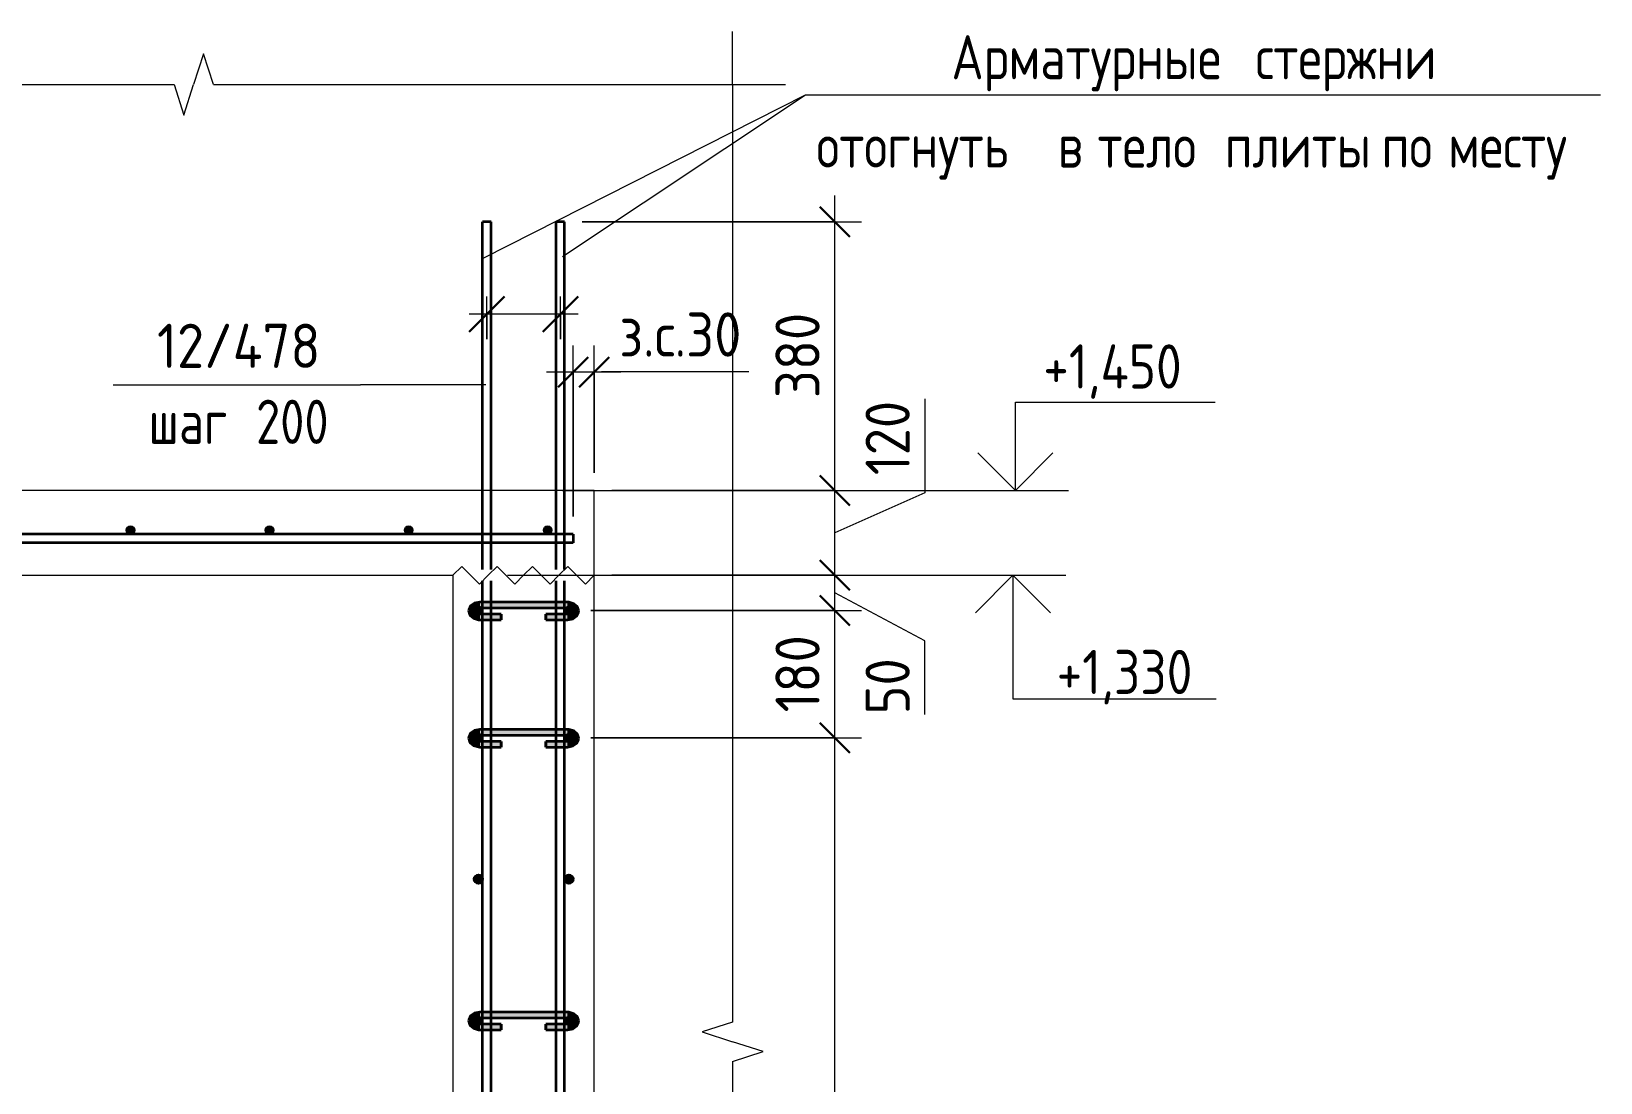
# Model space of a CAD drawing. Header units: millimetres. Extents: x 67134 to 121466, y -4758 to 13821.
# Drawn here: x 105986 to 108206, y 612 to 2099 of the extents above; entities that cross this region are included whole.
import ezdxf

# ---------------------------------------------------------------- set-up
doc = ezdxf.new("R2010")
doc.units = ezdxf.units.MM
for name, color, linetype, lineweight in [('AA_Dim', 7, 'Continuous', 9), ('AA_Dim-25', 7, 'Continuous', 9), ('AA_Oformlenie', 7, 'Continuous', 9), ('AA_Vinoska', 7, 'Continuous', 9), ('AA_Visotnaya otmetka', 7, 'Continuous', 9), ('AF_Perekritie_Опалубка', 253, 'Continuous', 20), ('AF_Stena_Опалубка', 253, 'Continuous', 20), ('KR_Armatura', 7, 'Continuous', 20), ('KR_Armatura_Tonkie', 7, 'Continuous', 20)]:
    doc.layers.add(name, color=color, linetype=linetype, lineweight=lineweight)
doc.styles.add('GOST Common_1', font='GOST Common.ttf', dxfattribs={"width": 0.85, "height": 62.5})
doc.styles.add('ISOCPEUR_6', font='isocpeur.ttf', dxfattribs={"width": 0.85, "height": 62.5})
doc.styles.add('ISOCPEUR_7', font='isocpeur.ttf', dxfattribs={"width": 0.9, "height": 62.5})
doc.styles.add('ISOCPEUR_8', font='isocpeur.ttf', dxfattribs={"width": 0.8, "height": 62.5})
doc.dimstyles.new('00_Точн_3_знака__прозр__2', dxfattribs={"dimscale": 304.8, "dimtxt": 62.248823, "dimasz": 0.139436, "dimexe": 0.123031, "dimexo": 0.082021, "dimgap": 0.008202, "dimtad": 1, "dimdec": 3, "dimrnd": 0.001, "dimdsep": 46, "dimtxsty": 'ISOCPEUR_7', "dimblk1": 'OBLIQUE', "dimblk2": 'OBLIQUE', "dimsah": 1, "dimcen": 0.09, "dimdle": 0.123031, "dimazin": 0, "dimtfac": 1, "dimtdec": 4, "dimtix": 1, "dimtmove": 1, "dimatfit": 3, "dimfxl": 1, "dimtvp": 1, "dimtolj": 1, "dimtzin": 0, "dimlwd": 18, "dimlwe": 18, "dimarcsym": 2})
doc.dimstyles.new('00_Точн_3_знака__прозр__3', dxfattribs={"dimscale": 304.8, "dimtxt": 62.248823, "dimasz": 0.139436, "dimexe": 0.123031, "dimexo": 0.082021, "dimgap": 0.008202, "dimtad": 1, "dimdec": 3, "dimrnd": 0.001, "dimdsep": 46, "dimtxsty": 'ISOCPEUR_7', "dimblk1": 'OBLIQUE', "dimblk2": 'OBLIQUE', "dimsah": 1, "dimcen": 0.09, "dimdle": 0.123031, "dimazin": 0, "dimtfac": 1, "dimtdec": 4, "dimtix": 1, "dimtmove": 0, "dimatfit": 3, "dimfxl": 1, "dimtvp": 1, "dimtolj": 1, "dimtzin": 0, "dimlwd": 18, "dimlwe": 18, "dimarcsym": 2})
doc.dimstyles.new('10_Раскладка_арматуры_с_засечками', dxfattribs={"dimscale": 304.8, "dimtxt": 0.18, "dimasz": 0.164042, "dimexe": 0.082021, "dimexo": 0, "dimgap": 0, "dimtad": 1, "dimdec": 3, "dimrnd": 0.001, "dimdsep": 46, "dimtxsty": 'ISOCPEUR_8', "dimblk1": 'OBLIQUE', "dimblk2": 'OBLIQUE', "dimsah": 1, "dimcen": 0.09, "dimdle": 0.082021, "dimazin": 0, "dimtfac": 1, "dimtdec": 4, "dimtix": 1, "dimtmove": 0, "dimatfit": 3, "dimfxl": 1, "dimtvp": 1, "dimtolj": 1, "dimtzin": 0, "dimlwd": 18, "dimlwe": 18, "dimarcsym": 2})

# ---------------------------------------------------------------- blocks, each defined once
blk = doc.blocks.new('261_Шпилька массив _НесАрм_РабПлоск_ - 8 А240-4166559-1-1 Армирование')
at = {"layer": 'KR_Armatura_Tonkie', "lineweight": 35}
for points in [[(-70926.9, 1268.2), (-70926.9, 1275), (-70933.1, 1276.5), (-70934.7, 1278.9), (-70934.9, 1279.5), (-70933.8, 1282.3), (-70930.9, 1284.4), (-70926.9, 1285.2), (-70926.9, 1292), (-70933, 1291), (-70935.8, 1289.7), (-70939.4, 1286.6), (-70941.7, 1283.8), (-70942.9, 1279.5), (-70941.7, 1275.2), (-70938.2, 1271.5), (-70932.8, 1269), (-70930.8, 1268.7)], [(-70877.7, 1285.2), (-70803.1, 1285.2), (-70803.1, 1292), (-70926.9, 1291.9), (-70926.9, 1285.2), (-70906.2, 1285.2)], [(-70803.1, 1268.2), (-70796.4, 1269.3), (-70791.7, 1271.5), (-70788.3, 1275.2), (-70787.1, 1279.5), (-70788.3, 1283.8), (-70790.7, 1287.4), (-70795.5, 1290.5), (-70803.1, 1291.9), (-70803.1, 1285.2), (-70798.6, 1284.1), (-70796.1, 1282.3), (-70795.1, 1279.3), (-70795.7, 1277.9), (-70797.6, 1276.3), (-70803.1, 1274.9), (-70803.1, 1269)], [(-70926.9, 1284), (-70803.1, 1284.1), (-70803.1, 1285.2), (-70926.9, 1285.2), (-70926.9, 1284.1)], [(-70896.6, 1268.2), (-70896.6, 1275), (-70926.9, 1274.9), (-70926.9, 1268.2), (-70911.1, 1268.2)], [(-70923.1, 1267), (-70896.6, 1267.2), (-70896.6, 1268.2), (-70926.9, 1268.2), (-70926.9, 1267)], [(-70819.1, 1268.2), (-70803.1, 1268.2), (-70803.1, 1275), (-70833.4, 1274.9), (-70833.4, 1268.2), (-70820.7, 1268.2)], [(-70807.1, 1267), (-70803.1, 1267.2), (-70803.1, 1268.2), (-70833.4, 1268.2), (-70833.4, 1267), (-70819.1, 1267)], [(-70926.9, 1088.2), (-70926.9, 1095), (-70933.1, 1096.5), (-70934.7, 1098.9), (-70934.9, 1099.5), (-70933.8, 1102.3), (-70930.9, 1104.4), (-70926.9, 1105.2), (-70926.9, 1112), (-70933, 1111), (-70935.8, 1109.7), (-70939.4, 1106.6), (-70941.7, 1103.8), (-70942.9, 1099.5), (-70941.7, 1095.2), (-70938.2, 1091.5), (-70932.8, 1089), (-70930.8, 1088.7)], [(-70923.1, 1105.2), (-70803.1, 1105.2), (-70803.1, 1112), (-70926.9, 1111.9), (-70926.9, 1105.2), (-70923.2, 1105.2)], [(-70803.1, 1088.2), (-70796.9, 1089.1), (-70791.3, 1092), (-70788.3, 1095.2), (-70787.1, 1099.5), (-70788.3, 1103.8), (-70790.7, 1107.4), (-70795.5, 1110.5), (-70803.1, 1111.9), (-70803.1, 1105.2), (-70799.1, 1104.4), (-70796.1, 1102.3), (-70795.1, 1099.3), (-70795.7, 1097.9), (-70797.6, 1096.3), (-70803.1, 1094.9), (-70803.1, 1089)], [(-70906.2, 1104), (-70803.1, 1104.1), (-70803.1, 1105.2), (-70926.9, 1105.2), (-70926.9, 1104), (-70911.1, 1104)], [(-70926.9, 1088.2), (-70896.6, 1088.2), (-70896.6, 1095), (-70926.9, 1094.9), (-70926.9, 1089)], [(-70923.1, 1087), (-70896.6, 1087.2), (-70896.6, 1088.2), (-70926.9, 1088.2), (-70926.9, 1087)], [(-70803.1, 1088.2), (-70803.1, 1095), (-70833.4, 1094.9), (-70833.4, 1088.2), (-70807.1, 1088.2)], [(-70807.1, 1087), (-70803.1, 1087.2), (-70803.1, 1088.2), (-70833.4, 1088.2), (-70833.4, 1087), (-70819.1, 1087)], [(-70926.9, 688.2), (-70926.9, 695), (-70933.1, 696.5), (-70934.7, 698.9), (-70934.9, 699.5), (-70933.8, 702.3), (-70930.9, 704.4), (-70926.9, 705.2), (-70926.9, 712), (-70933, 711), (-70935.8, 709.7), (-70939.4, 706.6), (-70941.7, 703.8), (-70942.9, 699.5), (-70941.7, 695.2), (-70938.2, 691.5), (-70932.8, 689), (-70930.8, 688.7)], [(-70906.2, 705.2), (-70803.1, 705.2), (-70803.1, 712), (-70926.9, 711.9), (-70926.9, 705.2), (-70911.1, 705.2)], [(-70803.1, 688.2), (-70796.9, 689.1), (-70791.7, 691.5), (-70788.3, 695.2), (-70787.1, 699.5), (-70788.3, 703.8), (-70791.2, 707.8), (-70795.5, 710.5), (-70803.1, 711.9), (-70803.1, 705.2), (-70799.1, 704.4), (-70796.1, 702.3), (-70795.1, 699.3), (-70795.7, 697.9), (-70797.6, 696.3), (-70803.1, 694.9), (-70803.1, 689)], [(-70807.1, 704), (-70803.1, 704.1), (-70803.1, 705.2), (-70926.9, 705.2), (-70926.9, 704), (-70819.1, 704)], [(-70906.2, 688.2), (-70896.6, 688.2), (-70896.6, 695), (-70926.9, 694.9), (-70926.9, 688.2), (-70911.1, 688.2)], [(-70820.7, 688.2), (-70803.1, 688.2), (-70803.1, 695), (-70833.4, 694.9), (-70833.4, 688.2)], [(-70906.2, 687), (-70896.6, 687.2), (-70896.6, 688.2), (-70926.9, 688.2), (-70926.9, 687), (-70911.1, 687)], [(-70807.1, 687), (-70803.1, 687.2), (-70803.1, 688.2), (-70833.4, 688.2), (-70833.4, 687), (-70819.1, 687)]]:
    blk.add_hatch(color=256, dxfattribs=at).paths.add_polyline_path(points)
h = blk.add_hatch(color=256, dxfattribs=at)
h.paths.add_polyline_path([(-70926.9, 1267), (-70926.9, 1268.2), (-70933.6, 1269.3), (-70938.2, 1271.5), (-70938.9, 1271.9), (-70934.4, 1268.7), (-70933, 1268), (-70930.3, 1267.6)])
h.paths.add_polyline_path([(-70934.3, 1281), (-70933.1, 1282.6), (-70926.9, 1284.1), (-70926.9, 1285.2), (-70931.3, 1284.1), (-70933.8, 1282.3)])
h = blk.add_hatch(color=256, dxfattribs=at)
h.paths.add_polyline_path([(-70803.1, 1267), (-70795.5, 1268.5), (-70790.7, 1271.6), (-70788.3, 1275.2), (-70792.2, 1271.3), (-70797.2, 1269), (-70803.1, 1268.2), (-70803.1, 1267.2)])
h.paths.add_polyline_path([(-70795.8, 1281.4), (-70796.1, 1282.3), (-70799.7, 1284.5), (-70803.1, 1285.2), (-70803.1, 1284), (-70802.4, 1283.9), (-70796.1, 1281.5)])
h = blk.add_hatch(color=256, dxfattribs=at)
h.paths.add_polyline_path([(-70926.9, 1087), (-70926.9, 1088.2), (-70933, 1089.1), (-70938.2, 1091.5), (-70938.9, 1091.9), (-70934.4, 1088.7), (-70933, 1088), (-70930.3, 1087.6)])
h.paths.add_polyline_path([(-70934.3, 1101), (-70933, 1102.6), (-70926.9, 1104.1), (-70926.9, 1105.2), (-70930.9, 1104.4), (-70933.8, 1102.3)])
h = blk.add_hatch(color=256, dxfattribs=at)
h.paths.add_polyline_path([(-70803.1, 1087), (-70795.5, 1088.5), (-70790.4, 1092), (-70788.3, 1095.2), (-70791.7, 1091.5), (-70797.2, 1089), (-70803.1, 1088.2), (-70803.1, 1087.2)])
h.paths.add_polyline_path([(-70795.8, 1101.4), (-70796.1, 1102.3), (-70799.7, 1104.5), (-70803.1, 1105.2), (-70803.1, 1104), (-70802.4, 1103.9), (-70796.1, 1101.5)])
h = blk.add_hatch(color=256, dxfattribs=at)
h.paths.add_polyline_path([(-70926.9, 687), (-70926.9, 688.2), (-70933, 689.1), (-70938.2, 691.5), (-70938.9, 691.9), (-70934.4, 688.7), (-70933, 688), (-70930.3, 687.6)])
h.paths.add_polyline_path([(-70934.3, 701), (-70933, 702.6), (-70926.9, 704.1), (-70926.9, 705.2), (-70930.9, 704.4), (-70933.8, 702.3)])
h = blk.add_hatch(color=256, dxfattribs=at)
h.paths.add_polyline_path([(-70803.1, 687), (-70795.5, 688.5), (-70790.7, 691.6), (-70788.3, 695.2), (-70792.2, 691.3), (-70797.2, 689), (-70803.1, 688.2), (-70803.1, 687.2)])
h.paths.add_polyline_path([(-70795.8, 701.4), (-70796.1, 702.3), (-70799.7, 704.5), (-70803.1, 705.2), (-70803.1, 704), (-70802.4, 703.9), (-70796.1, 701.5)])
for p, q in [((-70923.1, 1292), (-70926.9, 1292)), ((-70911.1, 1292), (-70923.1, 1292)), ((-70819.1, 1292), (-70911.1, 1292)), ((-70807.1, 1292), (-70819.1, 1292)), ((-70803.1, 1292), (-70807.1, 1292)), ((-70926.9, 1284), (-70923.1, 1284)), ((-70923.1, 1275), (-70926.9, 1275)), ((-70926.9, 1267), (-70923.1, 1267)), ((-70923.1, 1284), (-70911.1, 1284)), ((-70911.1, 1275), (-70923.1, 1275)), ((-70923.1, 1267), (-70911.1, 1267)), ((-70911.1, 1284), (-70819.1, 1284)), ((-70896.6, 1275), (-70911.1, 1275)), ((-70911.1, 1267), (-70896.6, 1267)), ((-70896.6, 1275), (-70896.6, 1268.2)), ((-70896.6, 1273.8), (-70896.6, 1274.9)), ((-70896.6, 1267.2), (-70896.6, 1273.8)), ((-70896.6, 1268.2), (-70896.6, 1267)), ((-70819.1, 1275), (-70833.4, 1275)), ((-70833.4, 1268.2), (-70833.4, 1275)), ((-70833.4, 1274.9), (-70833.4, 1273.8)), ((-70833.4, 1273.8), (-70833.4, 1267.2)), ((-70833.4, 1267), (-70833.4, 1268.2)), ((-70833.4, 1267), (-70819.1, 1267)), ((-70819.1, 1284), (-70807.1, 1284)), ((-70807.1, 1275), (-70819.1, 1275)), ((-70819.1, 1267), (-70807.1, 1267)), ((-70807.1, 1284), (-70803.1, 1284)), ((-70803.1, 1275), (-70807.1, 1275)), ((-70807.1, 1267), (-70803.1, 1267)), ((-70923.1, 1112), (-70926.9, 1112)), ((-70911.1, 1112), (-70923.1, 1112)), ((-70819.1, 1112), (-70911.1, 1112)), ((-70807.1, 1112), (-70819.1, 1112)), ((-70803.1, 1112), (-70807.1, 1112)), ((-70926.9, 1104), (-70923.1, 1104)), ((-70923.1, 1095), (-70926.9, 1095)), ((-70923.1, 1104), (-70911.1, 1104)), ((-70911.1, 1095), (-70923.1, 1095)), ((-70911.1, 1104), (-70819.1, 1104)), ((-70896.6, 1095), (-70911.1, 1095)), ((-70896.6, 1095), (-70896.6, 1088.2)), ((-70896.6, 1093.8), (-70896.6, 1094.9)), ((-70896.6, 1092.1), (-70896.6, 1093.8)), ((-70896.6, 1087.2), (-70896.6, 1092)), ((-70896.6, 1088.2), (-70896.6, 1087)), ((-70819.1, 1095), (-70833.4, 1095)), ((-70833.4, 1088.2), (-70833.4, 1095)), ((-70833.4, 1094.9), (-70833.4, 1093.8)), ((-70833.4, 1093.8), (-70833.4, 1087.2)), ((-70833.4, 1087), (-70833.4, 1088.2)), ((-70819.1, 1104), (-70807.1, 1104)), ((-70807.1, 1095), (-70819.1, 1095)), ((-70807.1, 1104), (-70803.1, 1104)), ((-70803.1, 1095), (-70807.1, 1095)), ((-70926.9, 1087), (-70923.1, 1087)), ((-70923.1, 1087), (-70911.1, 1087)), ((-70911.1, 1087), (-70896.6, 1087)), ((-70833.4, 1087), (-70819.1, 1087)), ((-70819.1, 1087), (-70807.1, 1087)), ((-70807.1, 1087), (-70803.1, 1087)), ((-70923.1, 712), (-70926.9, 712)), ((-70911.1, 712), (-70923.1, 712)), ((-70819.1, 712), (-70911.1, 712)), ((-70807.1, 712), (-70819.1, 712)), ((-70803.1, 712), (-70807.1, 712)), ((-70926.9, 704), (-70923.1, 704)), ((-70923.1, 695), (-70926.9, 695)), ((-70923.1, 704), (-70911.1, 704)), ((-70911.1, 695), (-70923.1, 695)), ((-70911.1, 704), (-70819.1, 704)), ((-70896.6, 695), (-70911.1, 695)), ((-70896.6, 695), (-70896.6, 688.2)), ((-70896.6, 693.8), (-70896.6, 694.9)), ((-70896.6, 687.2), (-70896.6, 693.8)), ((-70819.1, 695), (-70833.4, 695)), ((-70833.4, 688.2), (-70833.4, 695)), ((-70833.4, 694.9), (-70833.4, 693.8)), ((-70833.4, 693.8), (-70833.4, 687.2)), ((-70819.1, 704), (-70807.1, 704)), ((-70807.1, 695), (-70819.1, 695)), ((-70807.1, 704), (-70803.1, 704)), ((-70803.1, 695), (-70807.1, 695)), ((-70926.9, 687), (-70923.1, 687)), ((-70923.1, 687), (-70911.1, 687)), ((-70911.1, 687), (-70896.6, 687)), ((-70896.6, 688.2), (-70896.6, 687)), ((-70833.4, 687), (-70833.4, 688.2)), ((-70833.4, 687), (-70819.1, 687)), ((-70819.1, 687), (-70807.1, 687)), ((-70807.1, 687), (-70803.1, 687))]:
    blk.add_line(p, q, dxfattribs=at)
at = {"layer": 'KR_Armatura_Tonkie', "lineweight": 35, "flags": 128}
for points in [[(-70926.9, 1292), (-70934.5, 1290.5), (-70940.1, 1286.6), (-70942.8, 1281.1), (-70942.9, 1279.5)], [(-70787.1, 1279.5), (-70788.9, 1285.4), (-70793.9, 1289.8), (-70801.2, 1291.9), (-70803.1, 1292)], [(-70942.9, 1279.5), (-70941, 1273.6), (-70936, 1269.2), (-70928.8, 1267.1), (-70926.9, 1267)], [(-70934.9, 1279.5), (-70933.9, 1281.5), (-70930.2, 1283.6), (-70926.9, 1284)], [(-70926.9, 1275), (-70931.9, 1276.1), (-70934.6, 1278.3), (-70934.9, 1279.5)], [(-70803.1, 1284), (-70798, 1282.9), (-70795.4, 1280.7), (-70795.1, 1279.5)], [(-70803.1, 1267), (-70795.5, 1268.5), (-70789.9, 1272.4), (-70787.2, 1277.9), (-70787.1, 1279.5)], [(-70795.1, 1279.5), (-70796, 1277.5), (-70799.8, 1275.5), (-70803.1, 1275)], [(-70926.9, 1112), (-70934.5, 1110.5), (-70940.1, 1106.6), (-70942.8, 1101.1), (-70942.9, 1099.5)], [(-70787.1, 1099.5), (-70788.9, 1105.4), (-70793.9, 1109.8), (-70801.2, 1111.9), (-70803.1, 1112)], [(-70942.9, 1099.5), (-70941, 1093.6), (-70936, 1089.2), (-70928.8, 1087.1), (-70926.9, 1087)], [(-70934.9, 1099.5), (-70933.9, 1101.5), (-70930.2, 1103.6), (-70926.9, 1104)], [(-70926.9, 1095), (-70931.9, 1096.1), (-70934.6, 1098.3), (-70934.9, 1099.5)], [(-70803.1, 1104), (-70798, 1102.9), (-70795.4, 1100.7), (-70795.1, 1099.5)], [(-70803.1, 1087), (-70795.5, 1088.5), (-70789.9, 1092.4), (-70787.2, 1097.9), (-70787.1, 1099.5)], [(-70795.1, 1099.5), (-70796, 1097.5), (-70799.8, 1095.5), (-70803.1, 1095)], [(-70926.9, 712), (-70934.5, 710.5), (-70940.1, 706.6), (-70942.8, 701.1), (-70942.9, 699.5)], [(-70787.1, 699.5), (-70788.9, 705.4), (-70793.9, 709.8), (-70801.2, 711.9), (-70803.1, 712)], [(-70942.9, 699.5), (-70941, 693.6), (-70936, 689.2), (-70928.8, 687.1), (-70926.9, 687)], [(-70934.9, 699.5), (-70933.9, 701.5), (-70930.2, 703.6), (-70926.9, 704)], [(-70926.9, 695), (-70931.9, 696.1), (-70934.6, 698.3), (-70934.9, 699.5)], [(-70803.1, 704), (-70798, 702.9), (-70795.4, 700.7), (-70795.1, 699.5)], [(-70803.1, 687), (-70795.5, 688.5), (-70789.9, 692.4), (-70787.2, 697.9), (-70787.1, 699.5)], [(-70795.1, 699.5), (-70796, 697.5), (-70799.8, 695.5), (-70803.1, 695)]]:
    blk.add_lwpolyline(points, dxfattribs=at)
blk = doc.blocks.new('350_Стержень П торец СК-СГ _НесАрм_РабПлоск_ - 350_Стержень П торец СК-СГ _НесАрм_РабПлоск_-V3-1-1 Армирование')
at = {"layer": 'KR_Armatura_Tonkie', "lineweight": 35}
for points in [[(-70929.1, 894), (-70927.5, 894.2), (-70926.1, 894.8), (-70924.8, 895.8), (-70923.9, 897), (-70923.3, 898.4), (-70923.1, 900), (-70923.3, 901.6), (-70923.9, 903), (-70924.8, 904.2), (-70926.1, 905.2), (-70927.5, 905.8), (-70929.1, 906), (-70930.6, 905.8), (-70932.1, 905.2), (-70933.3, 904.2), (-70934.7, 902), (-70934.9, 901.6), (-70935.1, 900), (-70934.7, 898), (-70934.3, 897), (-70933.3, 895.8), (-70932.1, 894.8), (-70930.6, 894.2)], [(-70801.1, 894), (-70799.5, 894.2), (-70798.1, 894.8), (-70796.8, 895.8), (-70795.9, 897), (-70795.3, 898.4), (-70795.1, 900), (-70795.3, 901.6), (-70795.9, 903), (-70796.8, 904.2), (-70798.1, 905.2), (-70799.5, 905.8), (-70801.1, 906), (-70802.6, 905.8), (-70804.1, 905.2), (-70805.3, 904.2), (-70806.3, 903), (-70806.9, 901.6), (-70807.1, 900), (-70806.9, 898.4), (-70806.3, 897), (-70805.3, 895.8), (-70804.1, 894.8), (-70802.6, 894.2)]]:
    blk.add_hatch(color=256, dxfattribs=at).paths.add_polyline_path(points)
at = {"layer": 'AA_Oformlenie'}
for centre, start, end in [((-70929.1, 900), 90, 270), ((-70929.1, 900), 270, 90), ((-70801.1, 900), 90, 270), ((-70801.1, 900), 270, 90)]:
    blk.add_arc(centre, 6, start, end, dxfattribs=at)
at = {"layer": 'KR_Armatura_Tonkie', "lineweight": 35}
for centre in [(-70929.1, 900), (-70801.1, 900)]:
    blk.add_circle(centre, 6, dxfattribs=at)
blk = doc.blocks.new('Последовательность узлов - 3мм масшт20 маскировка-V4-1-1 Армирование')
at = {"layer": 'AA_Oformlenie'}
for p, q in [((-70965.1, 1330), (-70952.6, 1342.5)), ((-70927.6, 1317.5), (-70952.6, 1342.5)), ((-70915.1, 1330), (-70902.6, 1342.5)), ((-70877.6, 1317.5), (-70902.6, 1342.5)), ((-70865.1, 1330), (-70852.6, 1342.5)), ((-70827.6, 1317.5), (-70852.6, 1342.5)), ((-70815.1, 1330), (-70802.6, 1342.5)), ((-70777.6, 1317.5), (-70802.6, 1342.5)), ((-70915.1, 1330), (-70927.6, 1317.5)), ((-70865.1, 1330), (-70877.6, 1317.5)), ((-70815.1, 1330), (-70827.6, 1317.5)), ((-70765.1, 1330), (-70777.6, 1317.5))]:
    blk.add_line(p, q, dxfattribs=at)
blk = doc.blocks.new('011_Прямоугольник обрыва _ЭлУзла_ - 011_Прямоугольник обрыва _ЭлУзла_-4154538-1-1 Армирование')
at = {"layer": 'AA_Oformlenie'}
for p, q in [((-72829.2, 2024.5), (-71359.5, 2024.5)), ((-71303.8, 2024.5), (-70569.3, 2024.5)), ((-70569.3, 2024.5), (-70569.3, 698)), ((-70569.3, 642.3), (-70569.3, -2011.3))]:
    blk.add_line(p, q, dxfattribs=at)
blk = doc.blocks.new('Высотные отметки - Стрелка вверх-400292-1-1 Армирование')
at = {"layer": 'AA_Vinoska'}
for p, q in [((-70172.5, -2825), (-69890, -2825)), ((-70172.5, -2950), (-70172.5, -2825)), ((-70172.5, -2950), (-70225.6, -2897)), ((-70172.5, -2950), (-70119.5, -2897)), ((-70247.5, -2950), (-70097.5, -2950))]:
    blk.add_line(p, q, dxfattribs=at)
blk = doc.blocks.new('Высотные отметки - Стрелка вниз высокая-400290-1-1 Армирование')
at = {"layer": 'AA_Vinoska'}
for p, q in [((-70247.7, 1330), (-70097.7, 1330)), ((-70172.7, 1330), (-70225.7, 1277)), ((-70172.7, 1330), (-70172.7, 1155)), ((-70172.7, 1330), (-70119.6, 1277)), ((-70172.7, 1155), (-69885.2, 1155))]:
    blk.add_line(p, q, dxfattribs=at)
blk = doc.blocks.new('DIMBLOCK81-1-1 Армирование')
at = {"layer": 'AA_Dim-25', "lineweight": 18}
for p, q in [((106752.1, 1413), (106752.1, 1654.9)), ((106782.1, 1475), (106782.1, 1654.9)), ((106819.6, 1617.4), (106714.6, 1617.4)), ((106752.1, 1617.4), (106752.1, 1413)), ((106792.5, 1617.7), (106767.1, 1617.4)), ((106782.1, 1617.4), (106782.1, 1475)), ((107000.7, 1617.7), (106792.5, 1617.7))]:
    blk.add_line(p, q, dxfattribs=at)
at = {"layer": 'AA_Dim-25', "lineweight": 30}
for p, q in [((106752.1, 1617.4), (106773.4, 1638.7)), ((106782.1, 1617.4), (106803.4, 1638.7)), ((106752.1, 1617.4), (106730.9, 1596.2)), ((106782.1, 1617.4), (106760.9, 1596.2))]:
    blk.add_line(p, q, dxfattribs=at)
at = {"layer": 'AA_Dim-25', "color": 0, "lineweight": 18, "insert": (106817.5, 1701.9), "char_height": 62.5, "width": 219.786, "attachment_point": 1, "line_spacing_factor": 1.149209, "style": 'ISOCPEUR_7'}
blk.add_mtext('з.с.30', dxfattribs=at)
blk = doc.blocks.new('_Oblique')
at = {"color": 0, "linetype": 'ByBlock', "lineweight": -2}
blk.add_line((-0.5, -0.5), (0.5, 0.5), dxfattribs=at)
blk = doc.blocks.new('DIMBLOCK93-1-1 Армирование')
at = {"layer": 'AA_Dim-25', "lineweight": 30}
for p, q in [((107122.6, 1100), (107101.4, 1121.2)), ((107122.6, 1100), (107143.9, 1078.8)), ((107122.6, -2900), (107101.4, -2878.8)), ((107122.6, -2900), (107143.9, -2921.2))]:
    blk.add_line(p, q, dxfattribs=at)
at = {"layer": 'AA_Dim-25', "lineweight": 18}
for p, q in [((106777.1, 1100), (107160.1, 1100)), ((107122.6, 1100), (106777.1, 1100)), ((107122.6, -2900), (107122.6, 1100)), ((106777.1, -2900), (107160.1, -2900)), ((107122.6, -2900), (106777.1, -2900))]:
    blk.add_line(p, q, dxfattribs=at)
at = {"layer": 'AA_Dim-25', "color": 0, "lineweight": 18, "insert": (107038.5, -1114.9), "char_height": 62.5, "width": 515.708, "attachment_point": 1, "rotation": 90, "line_spacing_factor": 1.149209, "style": 'ISOCPEUR_7'}
blk.add_mtext('200х19=4000', dxfattribs=at)
blk = doc.blocks.new('DIMBLOCK94-1-1 Армирование')
at = {"layer": 'AA_Dim-25', "lineweight": 30}
for p, q in [((107122.6, 1280), (107101.4, 1301.3)), ((107122.6, 1280), (107143.9, 1258.8)), ((107122.6, 1100), (107101.4, 1121.2)), ((107122.6, 1100), (107143.9, 1078.8))]:
    blk.add_line(p, q, dxfattribs=at)
at = {"layer": 'AA_Dim-25', "lineweight": 18}
for p, q in [((106777.1, 1280), (107160.1, 1280)), ((107122.6, 1280), (106777.1, 1280)), ((107122.6, 1100), (107122.6, 1280)), ((106777.1, 1100), (107160.1, 1100)), ((107122.6, 1100), (106777.1, 1100))]:
    blk.add_line(p, q, dxfattribs=at)
at = {"layer": 'AA_Dim-25', "color": 0, "lineweight": 18, "insert": (107038.5, 1136.1), "char_height": 62.5, "width": 129.286, "attachment_point": 1, "rotation": 90, "line_spacing_factor": 1.149209, "style": 'ISOCPEUR_7'}
blk.add_mtext('180', dxfattribs=at)
blk = doc.blocks.new('DIMBLOCK95-1-1 Армирование')
at = {"layer": 'AA_Dim-25', "lineweight": 30}
for p, q in [((107122.6, 1330), (107101.4, 1351.3)), ((107122.6, 1330), (107143.9, 1308.8)), ((107122.6, 1280), (107101.4, 1301.3)), ((107122.6, 1280), (107143.9, 1258.8))]:
    blk.add_line(p, q, dxfattribs=at)
at = {"layer": 'AA_Dim-25', "lineweight": 18}
for p, q in [((106807.1, 1330), (107160.1, 1330)), ((107122.6, 1330), (106807.1, 1330)), ((107122.6, 1280), (107122.6, 1330)), ((107250.1, 1237.1), (107122.6, 1305)), ((106777.1, 1280), (107160.1, 1280)), ((107122.6, 1280), (106777.1, 1280)), ((107250.1, 1133.1), (107250.1, 1237.1))]:
    blk.add_line(p, q, dxfattribs=at)
at = {"layer": 'AA_Dim-25', "color": 0, "lineweight": 18, "insert": (107166, 1133.1), "char_height": 62.5, "width": 94.81, "attachment_point": 1, "rotation": 90, "line_spacing_factor": 1.149209, "style": 'ISOCPEUR_7'}
blk.add_mtext('50', dxfattribs=at)
blk = doc.blocks.new('DIMBLOCK96-1-1 Армирование')
at = {"layer": 'AA_Dim-25', "lineweight": 18}
for p, q in [((107250.1, 1579.4), (107250.1, 1446.6)), ((106807.1, 1450), (107160.1, 1450)), ((107122.6, 1450), (106807.1, 1450)), ((107122.6, 1330), (107122.6, 1450)), ((107250.1, 1446.6), (107122.6, 1390)), ((106807.1, 1330), (107160.1, 1330)), ((107122.6, 1330), (106807.1, 1330))]:
    blk.add_line(p, q, dxfattribs=at)
at = {"layer": 'AA_Dim-25', "lineweight": 30}
for p, q in [((107122.6, 1450), (107101.4, 1471.3)), ((107122.6, 1450), (107143.9, 1428.8)), ((107122.6, 1330), (107101.4, 1351.3)), ((107122.6, 1330), (107143.9, 1308.8))]:
    blk.add_line(p, q, dxfattribs=at)
at = {"layer": 'AA_Dim-25', "color": 0, "lineweight": 18, "insert": (107166, 1471.6), "char_height": 62.5, "width": 129.286, "attachment_point": 1, "rotation": 90, "line_spacing_factor": 1.149209, "style": 'ISOCPEUR_7'}
blk.add_mtext('120', dxfattribs=at)
blk = doc.blocks.new('DIMBLOCK97-1-1 Армирование')
at = {"layer": 'AA_Dim-25', "lineweight": 18}
for p, q in [((107122.6, 1450), (107122.6, 1867.5)), ((106765.1, 1830), (107160.1, 1830)), ((107122.6, 1830), (106765.1, 1830)), ((106807.1, 1450), (107160.1, 1450)), ((107122.6, 1450), (106807.1, 1450))]:
    blk.add_line(p, q, dxfattribs=at)
at = {"layer": 'AA_Dim-25', "lineweight": 30}
for p, q in [((107122.6, 1830), (107101.4, 1851.3)), ((107122.6, 1830), (107143.9, 1808.8)), ((107122.6, 1450), (107101.4, 1471.3)), ((107122.6, 1450), (107143.9, 1428.8))]:
    blk.add_line(p, q, dxfattribs=at)
at = {"layer": 'AA_Dim-25', "color": 0, "lineweight": 18, "insert": (107038.5, 1580.7), "char_height": 62.5, "width": 142.215, "attachment_point": 1, "rotation": 90, "line_spacing_factor": 1.149209, "style": 'ISOCPEUR_7'}
blk.add_mtext('380', dxfattribs=at)
blk = doc.blocks.new('042_М_Арматуры - Диам длина поз _ Комментарий-3662934-1-1 Армирование')
at = {"layer": 'AA_Vinoska'}
blk.add_line((-72259.7, -2790.4), (-71909.7, -2790.4), dxfattribs=at)
blk = doc.blocks.new('DIMBLOCK106-1-1 Армирование')
at = {"layer": 'AA_Dim-25', "lineweight": 30}
for p, q in [((106630.1, 1699.3), (106655.1, 1724.3)), ((106734.1, 1699.3), (106759.1, 1724.3)), ((106630.1, 1699.3), (106605.1, 1674.3)), ((106734.1, 1699.3), (106709.1, 1674.3))]:
    blk.add_line(p, q, dxfattribs=at)
at = {"layer": 'AA_Dim-25', "lineweight": 18}
for p, q in [((106630.1, 1663.9), (106630.1, 1724.3)), ((106734.1, 1663.9), (106734.1, 1724.3)), ((106759.1, 1699.3), (106605.1, 1699.3)), ((106630.1, 1699.3), (106630.1, 1663.9)), ((106734.1, 1699.3), (106734.1, 1663.9))]:
    blk.add_line(p, q, dxfattribs=at)
blk = doc.blocks.new('010_Текст с выноской - Текст 2 строки-4111793-1-1 Армирование')
at = {"layer": 'AA_Vinoska'}
blk.add_line((-73149.9, 1877.1), (-72024.9, 1877.1), dxfattribs=at)

msp = doc.modelspace()

# ---------------------------------------------------------------- hatches: boundary and pattern name
at = {"layer": 'KR_Armatura'}
h = msp.add_hatch(color=256, dxfattribs=at)
edge = h.paths.add_edge_path()
edge.add_arc((106125.8271, 1394), 6, 0, 360)
for points in [[(106122.8271, 1388.8038), (106128.8271, 1388.8038), (106131.8271, 1394), (106128.8271, 1399.1962), (106122.8271, 1399.1962), (106119.8271, 1394)], [(106319.5963, 1388.8038), (106325.5963, 1388.8038), (106328.5963, 1394), (106325.5963, 1399.1962), (106319.5963, 1399.1962), (106316.5963, 1394)], [(106516.3655, 1388.8038), (106522.3655, 1388.8038), (106525.3655, 1394), (106522.3655, 1399.1962), (106516.3655, 1399.1962), (106513.3655, 1394)], [(106713.1348, 1388.8038), (106719.1348, 1388.8038), (106722.1348, 1394), (106719.1348, 1399.1962), (106713.1348, 1399.1962), (106710.1348, 1394)], [(106621.1348, 1274.8038), (106624.1348, 1280), (106621.1348, 1285.1962), (106615.1348, 1285.1962), (106612.1348, 1280), (106615.1348, 1274.8038)], [(106743.1348, 1274.8038), (106749.1348, 1274.8038), (106752.1348, 1280), (106749.1348, 1285.1962), (106743.1348, 1285.1962), (106740.1348, 1280)], [(106618.1348, 1094), (106623.3309, 1097), (106623.3309, 1103), (106618.1348, 1106), (106612.9386, 1103), (106612.9386, 1097)], [(106746.1348, 1094), (106751.3309, 1097), (106751.3309, 1103), (106746.1348, 1106), (106740.9386, 1103), (106740.9386, 1097)], [(106618.1348, 894), (106623.3309, 897), (106623.3309, 903), (106618.1348, 906), (106612.9386, 903), (106612.9386, 897)], [(106746.1348, 894), (106751.3309, 897), (106751.3309, 903), (106746.1348, 906), (106740.9386, 903), (106740.9386, 897)], [(106618.1348, 694), (106623.3309, 697), (106623.3309, 703), (106618.1348, 706), (106612.9386, 703), (106612.9386, 697)], [(106746.1348, 694), (106751.3309, 697), (106751.3309, 703), (106746.1348, 706), (106740.9386, 703), (106740.9386, 697)]]:
    msp.add_hatch(color=256, dxfattribs=at).paths.add_polyline_path(points)
h = msp.add_hatch(color=256, dxfattribs=at)
edge = h.paths.add_edge_path()
edge.add_arc((106322.5963, 1394), 6, 0, 360)
h = msp.add_hatch(color=256, dxfattribs=at)
edge = h.paths.add_edge_path()
edge.add_arc((106519.3655, 1394), 6, 0, 360)
h = msp.add_hatch(color=256, dxfattribs=at)
edge = h.paths.add_edge_path()
edge.add_arc((106716.1348, 1394), 6, 0, 360)
h = msp.add_hatch(color=256, dxfattribs=at)
edge = h.paths.add_edge_path()
edge.add_arc((106618.1348, 1280), 6, 0, 360)
h = msp.add_hatch(color=256, dxfattribs=at)
edge = h.paths.add_edge_path()
edge.add_arc((106746.1348, 1280), 6, 0, 360)
h = msp.add_hatch(color=256, dxfattribs=at)
edge = h.paths.add_edge_path()
edge.add_arc((106618.1348, 1100), 6, 0, 360)
h = msp.add_hatch(color=256, dxfattribs=at)
edge = h.paths.add_edge_path()
edge.add_arc((106746.1348, 1100), 6, 0, 360)
h = msp.add_hatch(color=256, dxfattribs=at)
edge = h.paths.add_edge_path()
edge.add_arc((106618.1348, 900), 6, 0, 360)
h = msp.add_hatch(color=256, dxfattribs=at)
edge = h.paths.add_edge_path()
edge.add_arc((106746.1348, 900), 6, 0, 360)
h = msp.add_hatch(color=256, dxfattribs=at)
edge = h.paths.add_edge_path()
edge.add_arc((106618.1348, 700), 6, 0, 360)
h = msp.add_hatch(color=256, dxfattribs=at)
edge = h.paths.add_edge_path()
edge.add_arc((106746.1348, 700), 6, 0, 360)

# ---------------------------------------------------------------- linework, layer by layer
at = {"layer": 'AA_Vinoska'}
for p, q in [((106977.8939, 2024.457), (106977.8939, 2099.457)), ((106229.2735, 2067.7821), (106215.1963, 2024.457)), ((106243.3506, 2024.457), (106229.2735, 2067.7821)), ((106187.6963, 2024.457), (106201.4463, 1981.1558)), ((106201.4463, 1981.1558), (106215.1963, 2024.457)), ((106977.8939, 2024.457), (107052.8939, 2024.457)), ((106625.8221, 1779.0967), (107081.1492, 2009.6792)), ((106737.0943, 1780.9274), (107081.1492, 2009.6792)), ((106628.4563, 1599.5244), (106451.2343, 1599.5244)), ((106977.8939, 697.9642), (106934.5688, 683.8871)), ((106934.5688, 683.8871), (106977.8939, 669.8099)), ((107021.1951, 656.0599), (106977.8939, 669.8099)), ((106977.8939, 642.3099), (107021.1951, 656.0599))]:
    msp.add_line(p, q, dxfattribs=at)
at = {"layer": 'AA_Visotnaya otmetka'}
for p, q in [((106737.3617, 1450), (107378.0599, 1450)), ((106737.3617, 1450), (106737.3617, 1450)), ((106659.4903, 1330), (107374.5168, 1330)), ((106659.4903, 1330), (106659.4903, 1330))]:
    msp.add_line(p, q, dxfattribs=at)
at = {"layer": 'AF_Perekritie_Опалубка'}
for p, q in [((106624.1348, 1450), (104250.1348, 1450)), ((106636.1348, 1450), (106624.1348, 1450)), ((106728.1348, 1450), (106636.1348, 1450)), ((106740.1348, 1450), (106728.1348, 1450)), ((106782.1348, 1450), (106740.1348, 1450)), ((106782.1348, 1330), (106782.1348, 1450)), ((104250.1348, 1330), (106582.1348, 1330))]:
    msp.add_line(p, q, dxfattribs=at)
at = {"layer": 'AF_Stena_Опалубка'}
for p, q in [((106582.1348, 1330), (106582.1348, -2950)), ((106782.1348, -2942), (106782.1348, 1330))]:
    msp.add_line(p, q, dxfattribs=at)
at = {"layer": 'KR_Armatura'}
for p, q in [((106122.8271, 1399.1962), (106119.8271, 1394)), ((106128.8271, 1399.1962), (106122.8271, 1399.1962)), ((106131.8271, 1394), (106128.8271, 1399.1962)), ((106319.5963, 1399.1962), (106316.5963, 1394)), ((106325.5963, 1399.1962), (106319.5963, 1399.1962)), ((106328.5963, 1394), (106325.5963, 1399.1962)), ((106516.3655, 1399.1962), (106513.3655, 1394)), ((106522.3655, 1399.1962), (106516.3655, 1399.1962)), ((106525.3655, 1394), (106522.3655, 1399.1962)), ((106713.1348, 1399.1962), (106710.1348, 1394)), ((106719.1348, 1399.1962), (106713.1348, 1399.1962)), ((106722.1348, 1394), (106719.1348, 1399.1962)), ((106119.8271, 1394), (106122.8271, 1388.8038)), ((106122.8271, 1388.8038), (106128.8271, 1388.8038)), ((106128.8271, 1388.8038), (106131.8271, 1394)), ((106316.5963, 1394), (106319.5963, 1388.8038)), ((106319.5963, 1388.8038), (106325.5963, 1388.8038)), ((106325.5963, 1388.8038), (106328.5963, 1394)), ((106513.3655, 1394), (106516.3655, 1388.8038)), ((106516.3655, 1388.8038), (106522.3655, 1388.8038)), ((106522.3655, 1388.8038), (106525.3655, 1394)), ((106710.1348, 1394), (106713.1348, 1388.8038)), ((106713.1348, 1388.8038), (106719.1348, 1388.8038)), ((106719.1348, 1388.8038), (106722.1348, 1394)), ((106615.1348, 1285.1962), (106612.1348, 1280)), ((106612.1348, 1280), (106615.1348, 1274.8038)), ((106621.1348, 1285.1962), (106615.1348, 1285.1962)), ((106615.1348, 1274.8038), (106621.1348, 1274.8038)), ((106624.1348, 1280), (106621.1348, 1285.1962)), ((106621.1348, 1274.8038), (106624.1348, 1280)), ((106743.1348, 1285.1962), (106740.1348, 1280)), ((106740.1348, 1280), (106743.1348, 1274.8038)), ((106749.1348, 1285.1962), (106743.1348, 1285.1962)), ((106743.1348, 1274.8038), (106749.1348, 1274.8038)), ((106752.1348, 1280), (106749.1348, 1285.1962)), ((106749.1348, 1274.8038), (106752.1348, 1280)), ((106618.1348, 1106), (106612.9386, 1103)), ((106612.9386, 1103), (106612.9386, 1097)), ((106612.9386, 1097), (106618.1348, 1094)), ((106623.3309, 1103), (106618.1348, 1106)), ((106618.1348, 1094), (106623.3309, 1097)), ((106623.3309, 1097), (106623.3309, 1103)), ((106746.1348, 1106), (106740.9386, 1103)), ((106740.9386, 1103), (106740.9386, 1097)), ((106740.9386, 1097), (106746.1348, 1094)), ((106751.3309, 1103), (106746.1348, 1106)), ((106746.1348, 1094), (106751.3309, 1097)), ((106751.3309, 1097), (106751.3309, 1103)), ((106618.1348, 906), (106612.9386, 903)), ((106612.9386, 903), (106612.9386, 897)), ((106612.9386, 897), (106618.1348, 894)), ((106623.3309, 903), (106618.1348, 906)), ((106618.1348, 894), (106623.3309, 897)), ((106623.3309, 897), (106623.3309, 903)), ((106746.1348, 906), (106740.9386, 903)), ((106740.9386, 903), (106740.9386, 897)), ((106740.9386, 897), (106746.1348, 894)), ((106751.3309, 903), (106746.1348, 906)), ((106746.1348, 894), (106751.3309, 897)), ((106751.3309, 897), (106751.3309, 903)), ((106618.1348, 706), (106612.9386, 703)), ((106612.9386, 703), (106612.9386, 697)), ((106612.9386, 697), (106618.1348, 694)), ((106623.3309, 703), (106618.1348, 706)), ((106618.1348, 694), (106623.3309, 697)), ((106623.3309, 697), (106623.3309, 703)), ((106746.1348, 706), (106740.9386, 703)), ((106740.9386, 703), (106740.9386, 697)), ((106740.9386, 697), (106746.1348, 694)), ((106751.3309, 703), (106746.1348, 706)), ((106746.1348, 694), (106751.3309, 697)), ((106751.3309, 697), (106751.3309, 703))]:
    msp.add_line(p, q, dxfattribs=at)
for centre in [(106125.8271, 1394), (106322.5963, 1394), (106519.3655, 1394), (106716.1348, 1394), (106618.1348, 1280), (106746.1348, 1280), (106618.1348, 1100), (106746.1348, 1100), (106618.1348, 900), (106746.1348, 900), (106618.1348, 700), (106746.1348, 700)]:
    msp.add_circle(centre, 6, dxfattribs=at)
at = {"layer": 'KR_Armatura_Tonkie', "lineweight": 35}
for p, q in [((106636.1348, 1830), (106624.1348, 1830)), ((106624.1348, 1338), (106624.1348, 1830)), ((106636.1348, 1338), (106636.1348, 1830)), ((106740.1348, 1830), (106728.1348, 1830)), ((106728.1348, 1338), (106728.1348, 1830)), ((106740.1348, 1338), (106740.1348, 1830)), ((106752.1348, 1388), (104122.1348, 1388)), ((106752.1348, 1388), (106752.1348, 1376)), ((106752.1348, 1376), (104122.1348, 1376)), ((106624.1348, -2942), (106624.1348, 1322)), ((106636.1348, -2942), (106636.1348, 1322)), ((106728.1348, -2942), (106728.1348, 1322)), ((106740.1348, -2942), (106740.1348, 1322))]:
    msp.add_line(p, q, dxfattribs=at)

# ---------------------------------------------------------------- block references
at = {"layer": 'AA_Oformlenie'}
for name in ['011_Прямоугольник обрыва _ЭлУзла_ - 011_Прямоугольник обрыва _ЭлУзла_-4154538-1-1 Армирование', 'Последовательность узлов - 3мм масшт20 маскировка-V4-1-1 Армирование']:
    msp.add_blockref(name, (177547.1964, 0), dxfattribs=at)
at = {"layer": 'AA_Vinoska'}
for name, p in [('010_Текст с выноской - Текст 2 строки-4111793-1-1 Армирование', (180231.0572, 132.6204)), ('042_М_Арматуры - Диам длина поз _ Комментарий-3662934-1-1 Армирование', (178360.921, 4389.9236)), ('Высотные отметки - Стрелка вниз высокая-400290-1-1 Армирование', (177547.1964, 0))]:
    msp.add_blockref(name, p, dxfattribs=at)
at = {"layer": 'AA_Visotnaya otmetka'}
msp.add_blockref('Высотные отметки - Стрелка вверх-400292-1-1 Армирование', (177550.6053, 4400), dxfattribs=at)
at = {"layer": 'KR_Armatura_Tonkie', "lineweight": 35}
for name in ['261_Шпилька массив _НесАрм_РабПлоск_ - 8 А240-4166559-1-1 Армирование', '350_Стержень П торец СК-СГ _НесАрм_РабПлоск_ - 350_Стержень П торец СК-СГ _НесАрм_РабПлоск_-V3-1-1 Армирование']:
    msp.add_blockref(name, (177547.1964, 0), dxfattribs=at)

# ---------------------------------------------------------------- texts
at = {"layer": 'AA_Vinoska', "char_height": 62.5, "attachment_point": 1}
for s, insert, width, style in [('Арматурные', (107287.6125, 2094.2368), 499.15068, 'GOST Common_1'), ('\\fGOST Common|b0|i0|c204|p34|;\\W.85; ', (107699.453, 2094.2368), 22.146617, 'GOST Common_1'), ('стержни', (107717.7258, 2094.2368), 339.013602, 'GOST Common_1'), ('\\fGOST Common|b0|i0|c204|p34|;\\W.85; ', (107419.7565, 1969.2368), 22.146617, 'GOST Common_1'), ('\\fGOST Common|b0|i0|c204|p34|;\\W.85; ', (107475.9805, 1969.2368), 22.146617, 'GOST Common_1'), ('\\fGOST Common|b0|i0|c204|p34|;\\W.85; ', (107655.8971, 1969.2368), 22.146617, 'GOST Common_1'), ('\\fGOST Common|b0|i0|c204|p34|;\\W.85; ', (107877.9818, 1969.2368), 22.146617, 'GOST Common_1'), ('\\fGOST Common|b0|i0|c204|p34|;\\W.85; ', (107972.1569, 1969.2368), 22.146617, 'GOST Common_1'), ('отогнуть', (107096.4688, 1969.2368), 391.824766, 'GOST Common_1'), ('\\fGOST Common|b0|i0|c204|p34|;\\W.85;в', (107438.0293, 1969.2368), 45.99682, 'GOST Common_1'), ('тело', (107494.2533, 1969.2368), 195.912383, 'GOST Common_1'), ('плиты', (107674.1699, 1969.2368), 247.019961, 'GOST Common_1'), ('по', (107896.2546, 1969.2368), 91.993641, 'GOST Common_1'), ('месту', (107990.4297, 1969.2368), 240.205617, 'GOST Common_1'), ('12/478', (106163.4128, 1685.877), 283.196109, 'ISOCPEUR_7'), (' 200', (106271.6607, 1578.4006), 166.751, 'ISOCPEUR_8'), ('шаг', (106151.2753, 1578.4006), 145.907125, 'ISOCPEUR_8')]:
    msp.add_mtext(s, dxfattribs=dict(at, insert=insert, width=width, style=style))
at = {"layer": 'AA_Visotnaya otmetka', "char_height": 62.5, "attachment_point": 1, "line_spacing_factor": 1.149209, "style": 'ISOCPEUR_6'}
for s, insert, width in [('+1,450', (107417.5245, 1656.6535), 235.285084), ('+1,330', (107436.4712, 1224.4442), 229.30959)]:
    msp.add_mtext(s, dxfattribs=dict(at, insert=insert, width=width))

# ---------------------------------------------------------------- dimensions: what is measured, and where the dimension line sits
at = {"layer": 'AA_Dim', "lineweight": 18}
for base, p1, p2, override, picture, middle in [((107122.6072, 1830), (106782.1348, 1450), (106740.1348, 1830), {"dimpost": '<>', "dimfxl": 382.314007}, 'DIMBLOCK97-1-1 Армирование', (107088.8572, 1640)), ((107122.6072, 1280), (106752.1348, 1100), (106752.1348, 1280), {"dimpost": '<>', "dimfxl": 180}, 'DIMBLOCK94-1-1 Армирование', (107088.8572, 1190)), ((107122.6072, 1100), (106752.1348, -2900), (106752.1348, 1100), {"dimpost": '200х19=<>', "dimfxl": 4000}, 'DIMBLOCK93-1-1 Армирование', (107088.8572, -900))]:
    dim = msp.add_linear_dim(base=base, p1=p1, p2=p2, angle=90, dimstyle='00_Точн_3_знака__прозр__3', override=override, dxfattribs=at)
    dim.commit()
    dim.dimension.update_dxf_attribs({"geometry": picture, "text_midpoint": middle})
dim = msp.add_linear_dim(base=(106630.1348, 1699.2609), p1=(106734.1348, 1663.9055), p2=(106630.1348, 1663.9055), dimstyle='10_Раскладка_арматуры_с_засечками', override={"dimpost": '<>', "dimfxl": 104}, dxfattribs=at)
dim.commit()
dim.dimension.update_dxf_attribs({"geometry": 'DIMBLOCK106-1-1 Армирование', "text_midpoint": (106682.1348, 1730.5109)})
dim = msp.add_linear_dim(base=(106752.1348, 1617.4458), p1=(106782.1348, 1450), p2=(106752.1348, 1388), dimstyle='00_Точн_3_знака__прозр__2', override={"dimpost": 'з.с.<>', "dimfxl": 68.876701}, dxfattribs=at)
dim.commit()
dim.dimension.update_dxf_attribs({"geometry": 'DIMBLOCK81-1-1 Армирование', "text_midpoint": (106927.4126, 1660.1947), "dimtype": 160})
for base, p1, p2, override, picture, middle in [((107122.6072, 1450), (106782.1348, 1330), (106782.1348, 1450), {"dimpost": '<>', "dimfxl": 120}, 'DIMBLOCK96-1-1 Армирование', (107207.6204, 1536.2556)), ((107122.6072, 1330), (106752.1348, 1280), (106782.1348, 1330), {"dimpost": '<>', "dimfxl": 58.309519}, 'DIMBLOCK95-1-1 Армирование', (107207.6204, 1180.5187))]:
    dim = msp.add_linear_dim(base=base, p1=p1, p2=p2, angle=90, dimstyle='00_Точн_3_знака__прозр__2', override=override, dxfattribs=at)
    dim.commit()
    dim.dimension.update_dxf_attribs({"geometry": picture, "text_midpoint": middle, "dimtype": 160, "text_rotation": 90})

doc.saveas('drawing.dxf')
